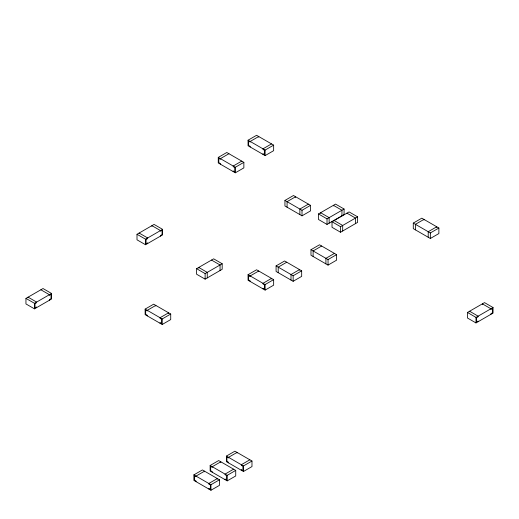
<?xml version="1.0" encoding="UTF-8"?>
<svg xmlns="http://www.w3.org/2000/svg" width="519" height="519" viewBox="0 0 519 519"><rect width="100%" height="100%" fill="white"/><g stroke="black" fill="none" stroke-linecap="round" stroke-linejoin="round"><path stroke-width="0.78" d="M218.265 157.413L226.797 152.489L243.859 162.343L243.859 167.884L235.328 172.808L218.265 162.953L218.265 157.413L235.328 167.267L243.859 162.343M248.056 140.214L256.587 135.29L273.649 145.138L273.649 150.679L265.118 155.603L248.056 145.755L248.056 140.214L265.118 150.062L273.649 145.138M228.924 153.721L220.393 158.645L220.393 159.262L218.797 158.34L218.797 162.648L220.393 163.569L220.393 164.186M271.521 143.906L262.99 148.83L262.99 149.446L264.586 150.374L264.586 154.681L262.99 153.76L262.99 154.377M25.95 298.393L43.012 288.538L51.543 293.469L51.543 299.009L34.481 308.857L25.95 303.933L25.95 298.393L34.481 303.317L51.543 293.469M137.003 234.277L154.065 224.422L162.596 229.353L162.596 234.893L145.534 244.741L137.003 239.817L137.003 234.277L145.534 239.201L162.596 229.353M284.944 200.431L293.475 195.507L310.537 205.355L310.537 210.896L302.006 215.826L284.944 205.972L284.944 200.431L302.006 210.286L310.537 205.355M196.591 268.68L213.653 258.832L222.184 263.756L222.184 269.296L205.122 279.144L196.591 274.22L196.591 268.68L205.122 273.604L222.184 263.756M308.403 204.129L299.872 209.053L299.872 214.594M145.132 309.103L153.663 304.179L170.725 314.027L170.725 319.574L162.194 324.498L145.132 314.644L145.132 309.103L162.194 318.958L170.725 314.027M318.484 213.945L335.546 204.097L344.078 209.021L344.078 214.561L327.015 224.416L318.484 219.485L318.484 213.945L327.015 218.869L344.078 209.021M332.024 221.762L349.086 211.914L357.617 216.838L357.617 222.379L340.555 232.233L332.024 227.309L332.024 221.762L340.555 226.693L357.617 216.838M248.056 274.7L256.587 269.776L273.649 279.624L273.649 285.165L265.118 290.095L248.056 280.241L248.056 274.7L265.118 284.555L273.649 279.624M276.082 265.91L284.613 260.986L301.675 270.834L301.675 276.374L293.144 281.298L276.082 271.45L276.082 265.91L293.144 275.758L301.675 270.834M286.748 262.212L278.216 267.142L278.216 272.683M310.985 249.71L319.516 244.786L336.578 254.634L336.578 260.175L328.047 265.105L310.985 255.251L310.985 249.71L328.047 259.558L336.578 254.634M321.65 246.019L313.119 250.943L313.119 256.483M334.444 253.402L325.913 258.332L325.913 263.873M413.286 223.092L421.817 218.168L438.879 228.023L438.879 233.563L430.348 238.487L413.286 228.639L413.286 223.092L430.348 232.947L438.879 228.023M467.457 312.464L484.519 302.616L493.05 307.54L493.05 313.08L475.988 322.935L467.457 318.004L467.457 312.464L475.988 317.394L493.05 307.54M193.885 474.872L202.416 469.942L219.479 479.796L219.479 485.336L210.948 490.26L193.885 480.412L193.885 474.872L210.948 484.72L219.479 479.796M210.137 465.485L218.668 460.561L235.73 470.409L235.73 475.955L227.199 480.879L210.137 471.025L210.137 465.485L227.199 475.339L235.73 470.409M226.388 456.104L234.919 451.18L251.981 461.028L251.981 466.568L243.45 471.492L226.388 461.644L226.388 456.104L243.45 465.952L251.981 461.028M233.595 469.182L225.064 474.106L225.064 474.723L226.667 475.644L226.667 479.952L225.064 479.031L225.064 479.647M249.847 459.795L241.316 464.726L241.316 465.335L242.918 466.263L242.918 470.571L241.316 469.65L241.316 470.266M334.158 220.536L342.689 225.46L342.689 231M211.525 260.058L220.056 264.988L220.056 270.529M139.137 233.044L147.668 237.968L147.668 238.584L146.066 239.512L146.066 243.82L147.668 242.892L147.668 243.508M40.878 289.771L49.409 294.695L49.409 295.311L51.011 294.39L51.011 298.697L49.409 299.625L49.409 300.242M490.916 314.313L490.916 313.697L492.518 312.775L492.518 308.461L490.916 309.389L490.916 308.773L482.385 303.849L482.385 304.465M478.122 321.702L478.122 321.086L476.52 322.007L476.52 317.699L478.122 316.778L478.122 316.162L469.591 311.238L469.591 311.848M475.988 317.394L475.988 322.935M436.745 227.406L436.745 226.79L428.214 231.714L428.214 237.254M430.348 232.947L430.348 238.487M423.945 220.017L423.945 219.401L415.414 224.325L415.414 229.865M355.483 223.611L355.483 218.071L346.952 213.147L346.952 213.763M341.943 215.794L341.943 210.253L333.412 205.329L333.412 205.939M340.555 226.693L340.555 232.233M329.143 223.183L329.143 217.643L320.612 212.712L320.612 213.328M328.047 259.558L328.047 265.105M327.015 218.869L327.015 224.416M302.006 210.286L302.006 215.826M299.541 270.217L299.541 269.601L291.01 274.532L291.01 280.072M295.609 197.356L295.609 196.74L287.078 201.664L287.078 207.204M293.144 275.758L293.144 281.298M271.521 279.008L271.521 278.392L262.99 283.322L262.99 283.938L264.586 284.86L264.586 289.167L262.99 288.246L262.99 288.862M265.118 150.062L265.118 155.603M265.118 284.555L265.118 290.095M258.722 137.133L258.722 136.516L250.19 141.447L250.19 142.057L248.588 141.136L248.588 145.443L250.19 146.371L250.19 146.987M258.722 271.625L258.722 271.009L250.19 275.933L250.19 276.549L248.588 275.621L248.588 279.936L250.19 280.857L250.19 281.473M243.45 465.952L243.45 471.492M241.724 161.727L241.724 161.111L233.193 166.035L233.193 166.651L234.789 167.572L234.789 171.886L233.193 170.959L233.193 171.575M237.053 453.022L237.053 452.412L228.522 457.336L228.522 457.953L226.92 457.025L226.92 461.339L228.522 462.26L228.522 462.877M235.328 167.267L235.328 172.808M227.199 475.339L227.199 480.879M220.802 462.41L220.802 461.793L212.271 466.717L212.271 467.334L210.669 466.412L210.669 470.72L212.271 471.641L212.271 472.258M217.344 479.18L217.344 478.563L208.813 483.487L208.813 484.104L210.416 485.025L210.416 489.339L208.813 488.411L208.813 489.028M210.948 484.72L210.948 490.26M207.256 277.912L207.256 272.371L198.725 267.447L198.725 268.064M205.122 273.604L205.122 279.144M204.551 471.79L204.551 471.174L196.02 476.098L196.02 476.714L194.417 475.793L194.417 480.101L196.02 481.029L196.02 481.638M168.591 313.418L168.591 312.801L160.06 317.725L160.06 318.342L161.656 319.263L161.656 323.571L160.06 322.649L160.06 323.266M162.194 318.958L162.194 324.498M160.462 236.126L160.462 235.509L162.064 234.582L162.064 230.274L160.462 231.195L160.462 230.579L151.931 225.655L151.931 226.271M155.791 306.028L155.791 305.412L147.26 310.336L147.26 310.952L145.664 310.031L145.664 314.339L147.26 315.26L147.26 315.876M145.534 239.201L145.534 244.741M36.615 307.624L36.615 307.014L35.013 307.936L35.013 303.628L36.615 302.7L36.615 302.084L28.084 297.16L28.084 297.776M34.481 303.317L34.481 308.857"/></g></svg>
